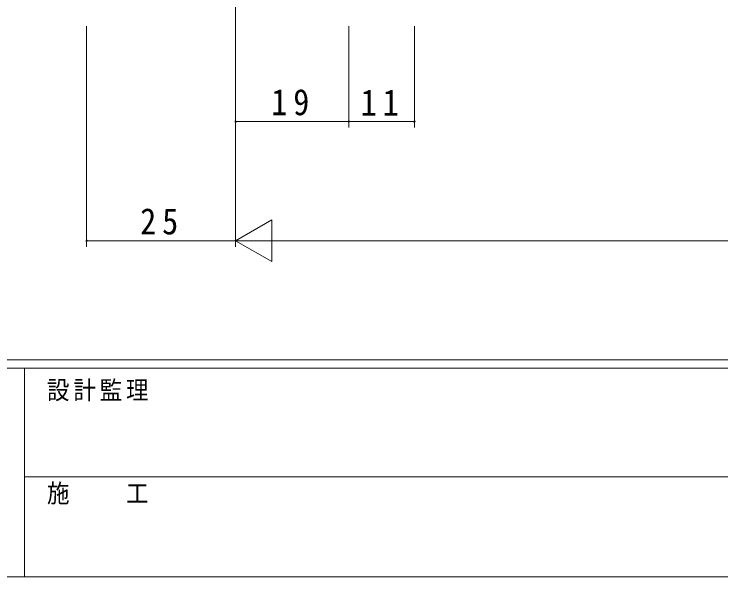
# Model space of a CAD drawing. Units: millimetres on the paper. Extents: x -397 to 397, y -282 to 282.
# Drawn here: x -138 to -19.5, y -282.1 to -187.7 of the extents above; entities that cross this region are included whole.
import ezdxf

# ---------------------------------------------------------------- set-up
doc = ezdxf.new("R2010")
doc.units = ezdxf.units.MM
doc.layers.add('0-1_YKK_ZWAK', color=7, linetype='Continuous', lineweight=18)
doc.layers.add('0-7_YKK_D', color=6, linetype='Continuous', lineweight=18)
doc.styles.add('ＭＳ ゴシック', font='')
doc.styles.get('ＭＳ ゴシック').set_extended_font_data('MS Gothic')

msp = doc.modelspace()

# ---------------------------------------------------------------- linework, layer by layer
at = {"layer": '0-1_YKK_ZWAK'}
for p, q in [((376.092, -245.688), (-393.908, -245.688)), ((338.292, -247.088), (-393.908, -247.088)), ((-136.308, -247.088), (-136.308, -282.088)), ((-136.308, -265.287), (-7.508, -265.287)), ((-393.908, -282.088), (338.292, -282.088))]:
    msp.add_line(p, q, dxfattribs=at)
at = {"layer": '0-7_YKK_D'}
for p, q in [((-100.88, -184.388), (-100.88, -226.688)), ((-125.88, -189.688), (-125.88, -226.688)), ((-81.88, -189.688), (-81.88, -206.688)), ((-70.88, -189.688), (-70.88, -206.688)), ((-81.88, -193.988), (-81.88, -206.688)), ((-81.88, -205.688), (-100.88, -205.688)), ((-81.88, -205.688), (-70.88, -205.688)), ((-100.88, -225.688), (-94.818, -222.188)), ((-94.818, -229.188), (-94.818, -222.188)), ((-125.88, -225.688), (-100.88, -225.688)), ((-100.88, -225.688), (-88.756, -225.688)), ((-100.88, -225.688), (-94.818, -229.188)), ((272.12, -225.688), (-93.88, -225.688))]:
    msp.add_line(p, q, dxfattribs=at)
for centre, start, end in [((-100.88, -205.688), 0, 180), ((-100.88, -205.688), 180, 0), ((-81.88, -205.688), 0, 180), ((-81.88, -205.688), 0, 180), ((-81.88, -205.688), 180, 0), ((-81.88, -205.688), 180, 0), ((-70.88, -205.688), 0, 180), ((-70.88, -205.688), 180, 0), ((-125.88, -225.688), 0, 180), ((-125.88, -225.688), 180, 0)]:
    msp.add_arc(centre, 0.106, start, end, dxfattribs=at)

# ---------------------------------------------------------------- texts
at = {"layer": '0-1_YKK_ZWAK', "char_height": 3.079, "attachment_point": 7, "style": 'ＭＳ ゴシック'}
for s, insert in [('\\T1.17;\\W0.9;設計監理', (-132.539, -252.62)), ('\\T1.17;\\W0.9;施\u3000\u3000工', (-132.539, -269.942))]:
    msp.add_mtext(s, dxfattribs=dict(at, insert=insert))
at = {"layer": '0-7_YKK_D', "color": 7, "char_height": 4.399, "attachment_point": 7, "style": 'ＭＳ ゴシック'}
for s, insert in [('\\T1.37;\\W0.9;19', (-94.9, -204.688)), ('\\T1.37;\\W0.9;11', (-79.9, -204.688)), ('\\T1.37;\\W0.9;25', (-116.9, -224.688))]:
    msp.add_mtext(s, dxfattribs=dict(at, insert=insert))

doc.saveas('drawing.dxf')
